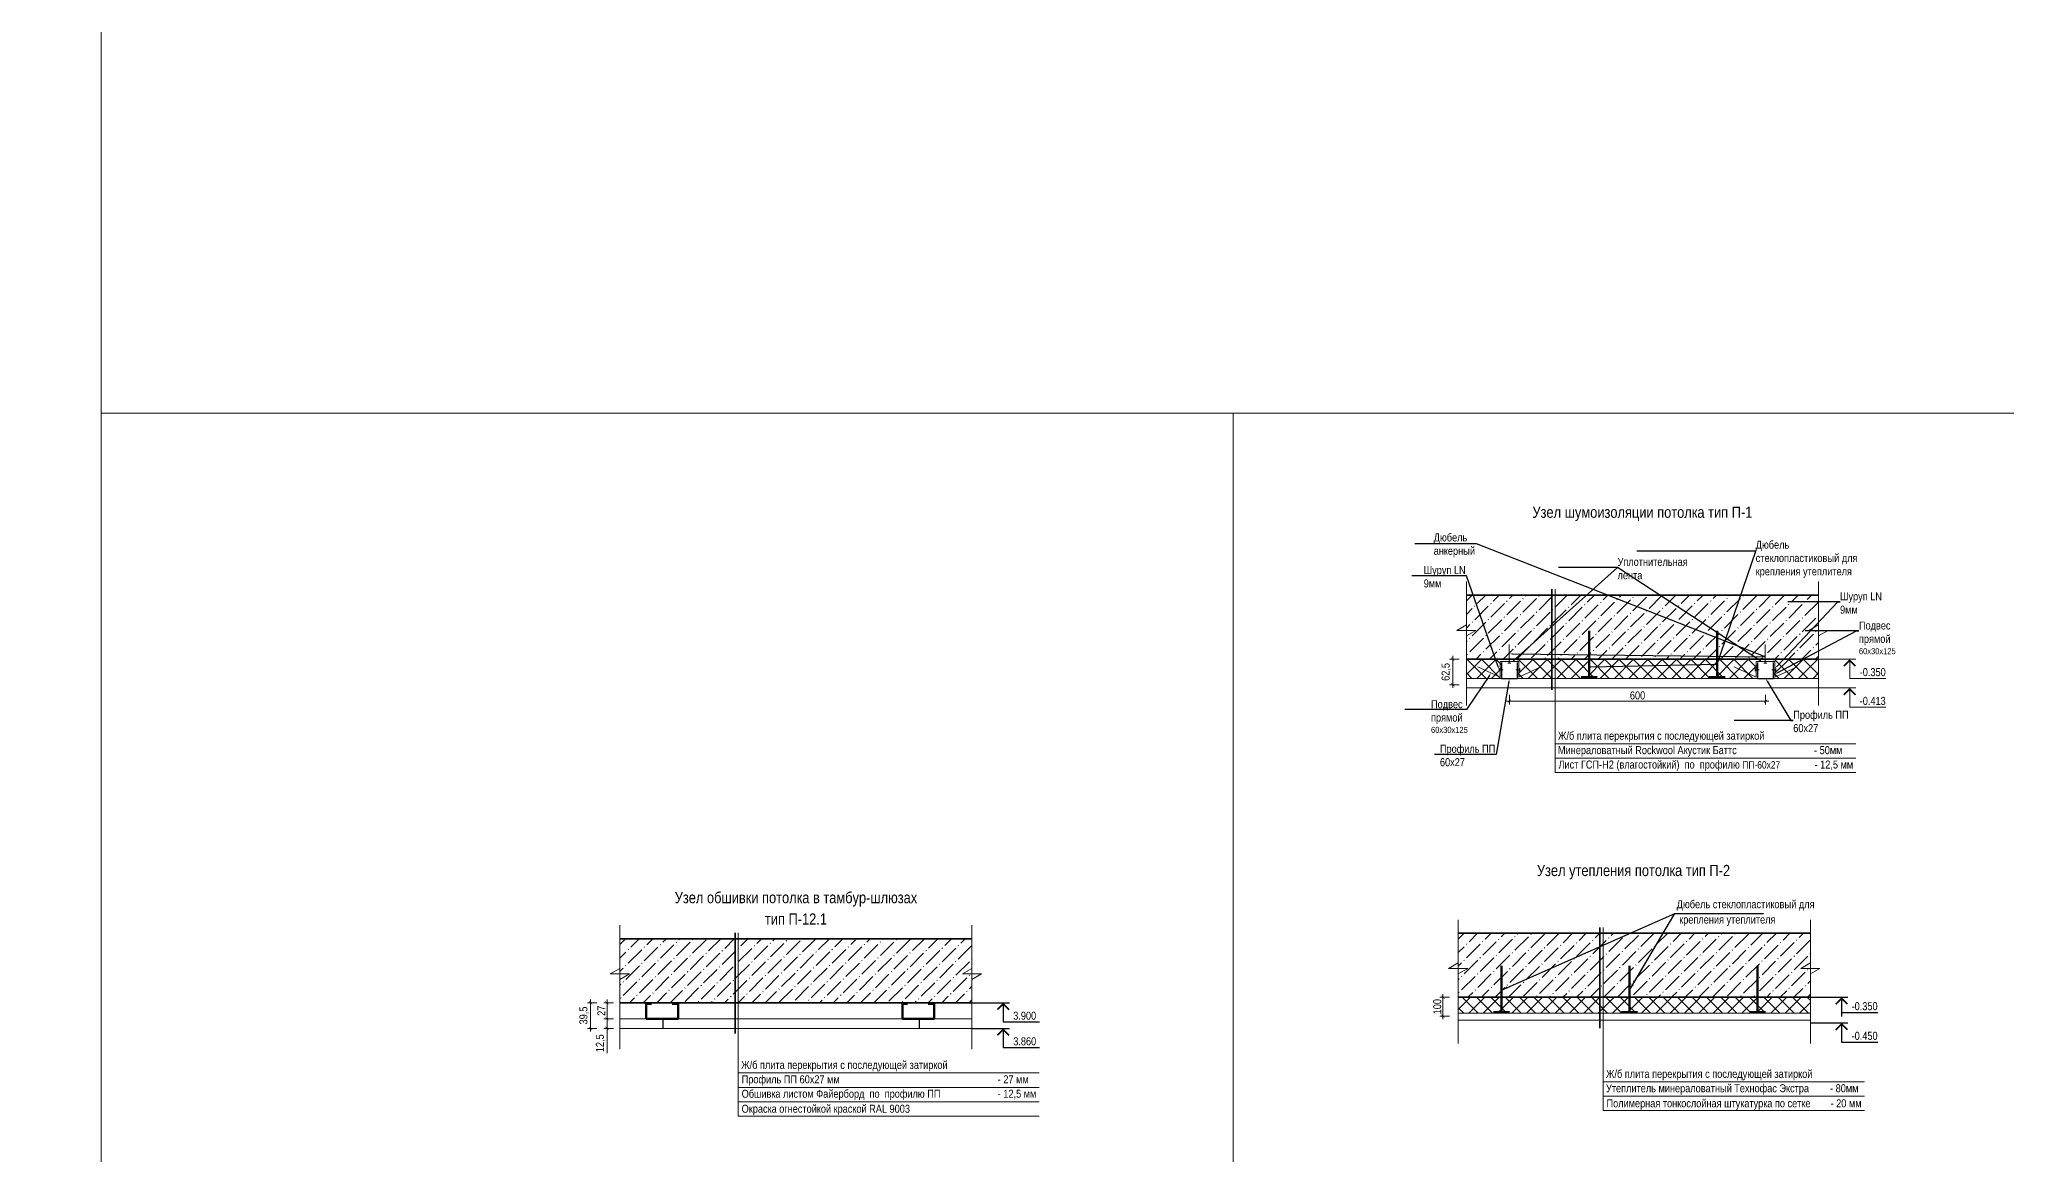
# Model space of a CAD drawing. Header units: millimetres. Extents: x -328335 to 1213373, y -208171 to 164144.
# Drawn here: x -134146 to -72686, y -169631 to -134779 of the extents above; entities that cross this region are included whole.
import ezdxf
from ezdxf import colors
from ezdxf.entities.mleader import LeaderData, LeaderLine
from ezdxf.math import Vec2, Vec3

# ---------------------------------------------------------------- set-up
doc = ezdxf.new("R2010")
doc.units = ezdxf.units.MM
doc.header["$LTSCALE"] = 0.5
doc.layers.get('Defpoints').update_dxf_attribs({"color": 140})
for name, color, linetype, lineweight in [('0.25', 1, 'Continuous', 25), ('АИ_Текст', 7, 'Continuous', 13), ('АР_Отметка', 7, 'Continuous', 5), ('АР_Стены ГКЛ', 1, 'Continuous', 15), ('АР_Стены ЖБ', 7, 'Continuous', 40), ('АР_Текст', 7, 'Continuous', 5), ('АР_Тонкая', 254, 'Continuous', 5), ('АР_Штриховка', 8, 'Continuous', 0), ('КМ_конструкции', 5, 'Continuous', 5), ('РД_Оси_размер', 8, 'Continuous', 0)]:
    doc.layers.add(name, color=color, linetype=linetype, lineweight=lineweight)
doc.layers.add('АР_Делит', color=120, linetype='Continuous', lineweight=0, plot=False)
doc.styles.add('style1', font='ARIALN.TTF')
doc.dimstyles.new('1-50', dxfattribs={"dimscale": 40, "dimtxt": 2.5, "dimasz": 2, "dimexe": 1.25, "dimexo": 0.625, "dimtad": 1, "dimdec": 0, "dimtxsty": 'style1', "dimblk": 'OBLIQUE', "dimcen": 2.5, "dimadec": 0, "dimazin": 1, "dimtfac": 1, "dimtdec": 0, "dimtmove": 0, "dimatfit": 3, "dimfxl": 1, "dimarcsym": 0})
doc.dimstyles.new('Dim100_ареал', dxfattribs={"dimscale": 100, "dimtxt": 2.5, "dimasz": 1, "dimexe": 1, "dimexo": 1, "dimgap": 0.5, "dimtad": 1, "dimzin": 12, "dimdsep": 46, "dimtxsty": 'style1', "dimblk": 'ARCHTICK', "dimcen": 1, "dimdle": 1, "dimaunit": 1, "dimadec": 0, "dimazin": 3, "dimtfac": 1, "dimtmove": 1, "dimatfit": 3, "dimldrblk": 'OPEN30', "dimfxl": 2, "dimfxlon": 1, "dimtolj": 1, "dimtzin": 0, "dimlwd": 5, "dimlwe": 5, "dimarcsym": 0})

# ---------------------------------------------------------------- blocks, each defined once
blk = doc.blocks.new('_ArchTick')
at = {"color": 0, "linetype": 'ByBlock', "const_width": 0.15}
blk.add_lwpolyline([(-0.5, -0.5), (0.5, 0.5)], dxfattribs=at)
blk = doc.blocks.new('*D140')
at = {"layer": 'Defpoints', "color": 0, "transparency": 16777216}
for p in [(-89565, -154147), (-89989, -154947), (-89565, -154947)]:
    blk.add_point(p, dxfattribs=at)
at = {"layer": 'РД_Оси_размер', "color": 0, "lineweight": 5, "transparency": 16777216}
for p, q in [((-89789, -154147), (-90089, -154147)), ((-89989, -154047), (-89989, -155047)), ((-89789, -154947), (-90089, -154947))]:
    blk.add_line(p, q, dxfattribs=at)
at = {"layer": 'РД_Оси_размер', "color": 0, "lineweight": 5, "transparency": 16777216, "xscale": 100, "yscale": 100, "zscale": 100}
for p, rotation in [((-89989, -154147), 90), ((-89989, -154947), 270)]:
    blk.add_blockref('_ArchTick', p, dxfattribs=dict(at, rotation=rotation))
at = {"layer": 'РД_Оси_размер', "color": 0, "transparency": 16777216, "insert": (-90190, -154547), "char_height": 250, "attachment_point": 5, "rotation": 90, "style": 'style1'}
blk.add_mtext('\\A1;62,5', dxfattribs=at)
blk = doc.blocks.new('_Open30')
at = {"color": 0, "linetype": 'ByBlock', "lineweight": -2}
for p, q in [((-1, 0.27), (0, 0)), ((0, 0), (-1, -0.27)), ((0, 0), (-1, 0))]:
    blk.add_line(p, q, dxfattribs=at)
blk = doc.blocks.new('*D141')
at = {"layer": 'Defpoints', "color": 0, "transparency": 16777216}
for p in [(-89819, -164713), (-90296, -165302), (-89819, -165302)]:
    blk.add_point(p, dxfattribs=at)
at = {"layer": 'РД_Оси_размер', "color": 0, "lineweight": 5, "transparency": 16777216}
for p, q in [((-90096, -164713), (-90396, -164713)), ((-90296, -164613), (-90296, -165402)), ((-90096, -165302), (-90396, -165302))]:
    blk.add_line(p, q, dxfattribs=at)
at = {"layer": 'РД_Оси_размер', "color": 0, "lineweight": 5, "transparency": 16777216, "xscale": 100, "yscale": 100, "zscale": 100}
for p, rotation in [((-90296, -164713), 90), ((-90296, -165302), 270)]:
    blk.add_blockref('_ArchTick', p, dxfattribs=dict(at, rotation=rotation))
at = {"layer": 'РД_Оси_размер', "color": 0, "transparency": 16777216, "insert": (-90473, -165007), "char_height": 250, "attachment_point": 5, "rotation": 90, "style": 'style1'}
blk.add_mtext('\\A1;100', dxfattribs=at)
blk = doc.blocks.new('_Oblique')
at = {"color": 0, "linetype": 'ByBlock', "lineweight": -2}
blk.add_line((-0.5, -0.5), (0.5, 0.5), dxfattribs=at)
blk = doc.blocks.new('_Dot')
at = {"color": 0, "linetype": 'ByBlock', "lineweight": -2}
blk.add_line((-0.5, 0), (-1, 0), dxfattribs=at)
at = {"color": 0, "linetype": 'ByBlock', "const_width": 0.5}
blk.add_lwpolyline([(-0.25, 0, 1), (0.25, 0, 1)], format="xyb", close=True, dxfattribs=at)
blk = doc.blocks.new('*D147')
at = {"layer": 'Defpoints', "color": 0, "transparency": 16777216}
for p in [(-88218, -154747), (-80218, -154747), (-80218, -155460)]:
    blk.add_point(p, dxfattribs=at)
at = {"layer": 'РД_Оси_размер', "color": 0, "lineweight": 5, "transparency": 16777216}
for p, q in [((-88318, -155460), (-80118, -155460)), ((-88218, -155260), (-88218, -155560)), ((-80218, -155260), (-80218, -155560))]:
    blk.add_line(p, q, dxfattribs=at)
at = {"layer": 'РД_Оси_размер', "color": 0, "lineweight": 5, "transparency": 16777216, "xscale": 100, "yscale": 100, "zscale": 100, "rotation": 180}
blk.add_blockref('_ArchTick', (-88218, -155460), dxfattribs=at)
at = {"layer": 'РД_Оси_размер', "color": 0, "lineweight": 5, "transparency": 16777216, "xscale": 100, "yscale": 100, "zscale": 100}
blk.add_blockref('_ArchTick', (-80218, -155460), dxfattribs=at)
at = {"layer": 'РД_Оси_размер', "color": 0, "transparency": 16777216, "insert": (-84218, -155282), "char_height": 250, "attachment_point": 5, "style": 'style1'}
blk.add_mtext('\\A1;600', dxfattribs=at)
blk = doc.blocks.new('*D178')
at = {"layer": 'Defpoints', "color": 0, "transparency": 16777216}
for p in [(-116010, -164884), (-116412, -165384), (-116010, -165384)]:
    blk.add_point(p, dxfattribs=at)
at = {"layer": 'РД_Оси_размер', "color": 0, "lineweight": 5, "transparency": 16777216}
for p, q in [((-116212, -164884), (-116512, -164884)), ((-116412, -164784), (-116412, -165484)), ((-116212, -165384), (-116512, -165384))]:
    blk.add_line(p, q, dxfattribs=at)
at = {"layer": 'РД_Оси_размер', "color": 0, "lineweight": 5, "transparency": 16777216, "xscale": 100, "yscale": 100, "zscale": 100}
for p, rotation in [((-116412, -164884), 90), ((-116412, -165384), 270)]:
    blk.add_blockref('_ArchTick', p, dxfattribs=dict(at, rotation=rotation))
at = {"layer": 'РД_Оси_размер', "color": 0, "transparency": 16777216, "insert": (-116588, -165134), "char_height": 250, "attachment_point": 5, "rotation": 90, "style": 'style1'}
blk.add_mtext('\\A1;27', dxfattribs=at)
blk = doc.blocks.new('*D179')
at = {"layer": 'Defpoints', "color": 0, "transparency": 16777216}
for p in [(-116412, -165684), (-116010, -165384), (-116010, -165684)]:
    blk.add_point(p, dxfattribs=at)
at = {"layer": 'РД_Оси_размер', "color": 0, "lineweight": 5, "transparency": 16777216}
for p, q in [((-116412, -165284), (-116412, -165784)), ((-116212, -165384), (-116512, -165384)), ((-116212, -165684), (-116512, -165684)), ((-116412, -166457), (-116412, -165684))]:
    blk.add_line(p, q, dxfattribs=at)
at = {"layer": 'РД_Оси_размер', "color": 0, "lineweight": 5, "transparency": 16777216, "xscale": 100, "yscale": 100, "zscale": 100}
for p, rotation in [((-116412, -165384), 90), ((-116412, -165684), 270)]:
    blk.add_blockref('_ArchTick', p, dxfattribs=dict(at, rotation=rotation))
at = {"layer": 'РД_Оси_размер', "color": 0, "transparency": 16777216, "insert": (-116612, -166150), "char_height": 250, "attachment_point": 5, "rotation": 90, "style": 'style1'}
blk.add_mtext('\\A1;12,5', dxfattribs=at)
blk = doc.blocks.new('*D180')
at = {"layer": 'Defpoints', "color": 0, "transparency": 16777216}
for p in [(-116925, -164884), (-116010, -164884), (-116010, -165684)]:
    blk.add_point(p, dxfattribs=at)
at = {"layer": 'РД_Оси_размер', "color": 0, "lineweight": 5, "transparency": 16777216}
for p, q in [((-116725, -164884), (-117025, -164884)), ((-116925, -165784), (-116925, -164784)), ((-116725, -165684), (-117025, -165684))]:
    blk.add_line(p, q, dxfattribs=at)
at = {"layer": 'РД_Оси_размер', "color": 0, "lineweight": 5, "transparency": 16777216, "xscale": 100, "yscale": 100, "zscale": 100}
for p, rotation in [((-116925, -164884), 90), ((-116925, -165684), 270)]:
    blk.add_blockref('_ArchTick', p, dxfattribs=dict(at, rotation=rotation))
at = {"layer": 'РД_Оси_размер', "color": 0, "transparency": 16777216, "insert": (-117126, -165284), "char_height": 250, "attachment_point": 5, "rotation": 90, "style": 'style1'}
blk.add_mtext('\\A1;39,5', dxfattribs=at)

msp = doc.modelspace()

# ---------------------------------------------------------------- hatches: boundary and pattern name
at = {"layer": 'АР_Штриховка', "lineweight": 0}
h = msp.add_hatch(dxfattribs=at)
h.set_pattern_fill('FP_5', color=256, scale=10, style=0, pattern_type=2)
h.set_pattern_definition([(45, (-99641.15, -178526.06), (77.7817, 502.0458), [600, -100, 20, -100])])
h.paths.add_polyline_path([(-78564.937, -154147.436), (-78564.937, -152147.436), (-89564.937, -152147.436), (-89564.937, -154147.436)], flags=0)
h = msp.add_hatch(dxfattribs=at)
h.set_pattern_fill('FP_6', color=256, scale=10, style=0, pattern_type=2)
h.set_pattern_definition([(45, (-99641.15, -178626.06), (-224.5064, 224.5064), []), (135, (-99641.15, -178626.06), (-224.5064, -224.5064), [])])
h.paths.add_polyline_path([(-88471.102, -154747.436), (-88471.102, -154147.436), (-89564.937, -154147.436), (-89564.937, -154747.436)])
h = msp.add_hatch(dxfattribs=at)
h.set_pattern_fill('FP_6', color=256, scale=10, style=0, pattern_type=2)
h.set_pattern_definition([(45, (-98041.15, -178626.06), (-224.5064, 224.5064), []), (135, (-98041.15, -178626.06), (-224.5064, -224.5064), [])])
h.paths.add_polyline_path([(-80471.102, -154747.436), (-80471.102, -154147.436), (-87964.937, -154147.436), (-87964.937, -154747.436)])
h = msp.add_hatch(dxfattribs=at)
h.set_pattern_fill('FP_6', color=256, scale=10, style=0, pattern_type=2)
h.set_pattern_definition([(45, (-90041.15, -178626.06), (-224.5064, 224.5064), []), (135, (-90041.15, -178626.06), (-224.5064, -224.5064), [])])
h.paths.add_polyline_path([(-78564.937, -154747.436), (-78564.937, -154147.436), (-79964.937, -154147.436), (-79964.937, -154747.436)])
h = msp.add_hatch(dxfattribs=at)
h.set_pattern_fill('FP_5', color=256, scale=10, style=0, pattern_type=2)
h.set_pattern_definition([(45, (-99894.83, -189091.25), (77.7817, 502.0458), [600, -100, 20, -100])])
h.paths.add_polyline_path([(-78818.613, -164712.624), (-78818.613, -162712.624), (-89818.613, -162712.624), (-89818.613, -164712.624)], flags=0)
h = msp.add_hatch(dxfattribs=at)
h.set_pattern_fill('FP_5', color=256, scale=10, style=0, pattern_type=2)
h.set_pattern_definition([(45, (-126086.38, -189262.77), (77.7817, 502.0458), [600, -100, 20, -100])])
h.paths.add_polyline_path([(-105010.163, -164884.141), (-105010.163, -162884.141), (-116010.163, -162884.141), (-116010.163, -164884.141)], flags=0)
h = msp.add_hatch(dxfattribs=at)
h.set_pattern_fill('FP_6', color=256, scale=10, style=0, pattern_type=2)
h.set_pattern_definition([(45, (-99894.83, -189091.25), (-224.5064, 224.5064), []), (135, (-99894.83, -189091.25), (-224.5064, -224.5064), [])])
h.paths.add_polyline_path([(-78818.613, -165212.624), (-78818.613, -164712.624), (-89818.613, -164712.624), (-89818.613, -165212.624)])

# ---------------------------------------------------------------- linework, layer by layer
for p, q in [((-114663.246, -165384.141), (-114663.246, -165684.141)), ((-106663.246, -165384.141), (-106663.246, -165684.141))]:
    msp.add_line(p, q)
at = {"lineweight": 13}
for points in [[(-89203.524, -154389.839), (-88511.687, -154705.617), (-88511.687, -154222.491), (-87925.592, -154222.491), (-87925.592, -154705.617), (-87233.756, -154389.839)], [(-81203.524, -154389.839), (-80511.687, -154705.617), (-80511.687, -154222.491), (-79925.592, -154222.491), (-79925.592, -154705.617), (-79233.756, -154389.839)]]:
    msp.add_lwpolyline(points, dxfattribs=at)
at = {"lineweight": 15}
for points in [[(-88225.79, -154271.845), (-88225.79, -153694.684)], [(-80225.79, -154271.845), (-80225.79, -153694.684)], [(-88538.504, -154526.252), (-88538.504, -154435.063)], [(-88538.504, -154480.657), (-88418.309, -154480.657)], [(-88180.195, -154271.845), (-88271.384, -154271.845)], [(-87897.535, -154480.657), (-88017.73, -154480.657)], [(-87897.535, -154526.252), (-87897.535, -154435.063)], [(-80538.504, -154526.252), (-80538.504, -154435.063)], [(-80538.504, -154480.657), (-80418.309, -154480.657)], [(-80180.195, -154271.845), (-80271.384, -154271.845)], [(-79897.535, -154480.657), (-80017.73, -154480.657)], [(-79897.535, -154526.252), (-79897.535, -154435.063)]]:
    msp.add_lwpolyline(points, dxfattribs=at)
at = {"layer": '0.25', "color": 0}
for p, q in [((-78818.613, -164712.624), (-77646.34, -164712.624)), ((-77842.368, -164712.624), (-77842.368, -165312.624)), ((-105010.163, -164884.141), (-103837.89, -164884.141)), ((-104033.918, -164884.141), (-104033.918, -165484.141)), ((-77842.368, -165186.307), (-76713.071, -165186.307)), ((-105010.163, -165684.141), (-103837.89, -165684.141)), ((-104033.918, -165484.141), (-102904.621, -165484.141)), ((-104033.918, -165684.141), (-104033.918, -166284.141)), ((-78818.613, -165512.624), (-77646.34, -165512.624)), ((-77842.368, -165512.624), (-77842.368, -166112.624)), ((-104033.918, -166284.141), (-102904.621, -166284.141)), ((-77842.368, -166112.624), (-76713.071, -166112.624))]:
    msp.add_line(p, q, dxfattribs=at)
at = {"layer": '0.25', "color": 0, "const_width": 50}
for points in [[(-77660.046, -164930.301), (-77842.368, -164747.979), (-78024.691, -164930.301)], [(-103851.596, -165101.818), (-104033.918, -164919.496), (-104216.241, -165101.818)], [(-103851.596, -165901.818), (-104033.918, -165719.496), (-104216.241, -165901.818)], [(-77660.046, -165730.301), (-77842.368, -165547.979), (-78024.691, -165730.301)]]:
    msp.add_lwpolyline(points, dxfattribs=at)
at = {"layer": 'АР_Делит'}
for p, q in [((17638.048, -146463.668), (-132213.713, -146463.668)), ((-96852.427, -146463.668), (-96852.427, -205994.742))]:
    msp.add_line(p, q, dxfattribs=at)
msp.add_lwpolyline([(-132213.713, -64293.844), (-257380.551, -64293.844), (-257380.551, -201096.039), (-132213.713, -201096.039)], close=True, dxfattribs=at)
at = {"layer": 'АР_Делит', "lineweight": 0}
msp.add_lwpolyline([(-132213.713, -64293.844), (228906.764, -64293.844), (228906.764, -205994.742), (-132213.713, -205994.742)], close=True, dxfattribs=at)
at = {"layer": 'АР_Отметка', "color": 0}
for p, q in [((-78564.937, -154147.436), (-77392.664, -154147.436)), ((-77588.692, -154147.436), (-77588.692, -154747.436)), ((-77588.692, -154747.436), (-76459.395, -154747.436)), ((-78564.937, -155047.436), (-77392.664, -155047.436)), ((-77588.692, -155047.436), (-77588.692, -155647.436)), ((-77588.692, -155647.436), (-76459.395, -155647.436))]:
    msp.add_line(p, q, dxfattribs=at)
at = {"layer": 'АР_Отметка', "color": 0, "const_width": 50}
for points in [[(-77406.37, -154365.114), (-77588.692, -154182.792), (-77771.014, -154365.114)], [(-77406.37, -155265.114), (-77588.692, -155082.792), (-77771.014, -155265.114)]]:
    msp.add_lwpolyline(points, dxfattribs=at)
at = {"layer": 'АР_Стены ГКЛ'}
for points in [[(-89564.937, -154747.436), (-78564.937, -154747.436), (-78564.937, -155047.436), (-89564.937, -155047.436)], [(-89818.613, -165212.624), (-78818.613, -165212.624), (-78818.613, -165433.813), (-89818.613, -165433.813)], [(-116010.163, -165384.141), (-105010.163, -165384.141), (-105010.163, -165684.141), (-116010.163, -165684.141)]]:
    msp.add_lwpolyline(points, close=True, dxfattribs=at)
at = {"layer": 'АР_Стены ЖБ', "lineweight": 35}
for p, q in [((-89564.937, -152147.436), (-78564.937, -152147.436)), ((-89564.937, -154147.436), (-78564.937, -154147.436)), ((-89818.613, -162712.624), (-78818.613, -162712.624)), ((-116010.163, -162884.141), (-105010.163, -162884.141)), ((-89818.613, -164712.624), (-78818.613, -164712.624)), ((-116010.163, -164884.141), (-105010.163, -164884.141))]:
    msp.add_line(p, q, dxfattribs=at)
at = {"layer": 'АР_Текст', "lineweight": 35}
for points in [[(-86891.354, -155109.415), (-86891.354, -151965.415)], [(-112409.195, -165846.12), (-112409.195, -162702.12)], [(-85391.02, -165674.603), (-85391.02, -162530.603)]]:
    msp.add_lwpolyline(points, dxfattribs=at)
at = {"layer": 'АР_Текст', "ltscale": 0.5}
for points in [[(-86792.862, -157691.415), (-86792.862, -151965.415)], [(-77400.999, -156791.415), (-86792.862, -156791.415)], [(-77400.999, -157241.415), (-86792.862, -157241.415)], [(-77400.999, -157691.415), (-86792.862, -157691.415)], [(-112310.702, -168428.12), (-112310.702, -162702.12)], [(-85292.528, -168256.603), (-85292.528, -162530.603)], [(-102913.694, -167078.12), (-112310.702, -167078.12)], [(-102913.694, -167528.12), (-112310.702, -167528.12)], [(-77128.472, -167356.603), (-85292.528, -167356.603)], [(-102913.694, -167978.12), (-112310.702, -167978.12)], [(-77128.472, -167806.603), (-85292.528, -167806.603)], [(-77128.472, -168256.603), (-85292.528, -168256.603)], [(-102913.694, -168428.12), (-112310.702, -168428.12)]]:
    msp.add_lwpolyline(points, dxfattribs=at)
at = {"layer": 'АР_Тонкая'}
for p, q in [((-89564.937, -154247.436), (-89564.937, -154747.436)), ((-78564.937, -154747.436), (-78564.937, -154247.436)), ((-89564.937, -154747.436), (-78564.937, -154747.436)), ((-89818.613, -164712.624), (-89818.613, -165212.624)), ((-78818.613, -165212.624), (-78818.613, -164712.624)), ((-116010.163, -164884.141), (-116010.163, -165384.141)), ((-105010.163, -165384.141), (-105010.163, -164884.141)), ((-89818.613, -165212.624), (-78818.613, -165212.624)), ((-116010.163, -165384.141), (-105010.163, -165384.141))]:
    msp.add_line(p, q, dxfattribs=at)
for points in [[(-89564.937, -151724.231), (-89564.937, -153074.231), (-89864.937, -153247.436), (-89264.937, -153247.436), (-89564.937, -153420.642), (-89564.937, -155597.436)], [(-78564.937, -151724.231), (-78564.937, -153074.231), (-78864.937, -153247.436), (-78264.937, -153247.436), (-78564.937, -153420.642), (-78564.937, -155597.436)], [(-116010.163, -162460.936), (-116010.163, -163810.936), (-116310.163, -163984.141), (-115710.163, -163984.141), (-116010.163, -164157.346), (-116010.163, -166334.141)], [(-105010.163, -162460.936), (-105010.163, -163810.936), (-105310.163, -163984.141), (-104710.163, -163984.141), (-105010.163, -164157.346), (-105010.163, -166334.141)], [(-89818.613, -162289.419), (-89818.613, -163639.419), (-90118.613, -163812.624), (-89518.613, -163812.624), (-89818.613, -163985.829), (-89818.613, -166162.624)], [(-78818.613, -162289.419), (-78818.613, -163639.419), (-79118.613, -163812.624), (-78518.613, -163812.624), (-78818.613, -163985.829), (-78818.613, -166162.624)]]:
    msp.add_lwpolyline(points, dxfattribs=at)
for points in [[(-78564.937, -154147.436), (-78564.937, -152147.436), (-89564.937, -152147.436), (-89564.937, -154147.436)], [(-78818.613, -164712.624), (-78818.613, -162712.624), (-89818.613, -162712.624), (-89818.613, -164712.624)], [(-105010.163, -164884.141), (-105010.163, -162884.141), (-116010.163, -162884.141), (-116010.163, -164884.141)]]:
    msp.add_lwpolyline(points, close=True, dxfattribs=at)
at = {"layer": 'КМ_конструкции', "lineweight": 50}
for p, q in [((-85730.756, -154708.679), (-85730.756, -153258.679)), ((-81730.756, -154708.679), (-81730.756, -153258.679)), ((-88468.613, -165179.609), (-88468.613, -163729.609)), ((-84468.613, -165179.609), (-84468.613, -163729.609)), ((-80468.613, -165179.609), (-80468.613, -163729.609))]:
    msp.add_line(p, q, dxfattribs=at)
at = {"layer": 'КМ_конструкции', "lineweight": 70}
for p, q in [((-85980.756, -154708.679), (-85480.756, -154708.679)), ((-81980.756, -154708.679), (-81480.756, -154708.679)), ((-88718.613, -165179.609), (-88218.613, -165179.609)), ((-84718.613, -165179.609), (-84218.613, -165179.609)), ((-80718.613, -165179.609), (-80218.613, -165179.609))]:
    msp.add_line(p, q, dxfattribs=at)
at = {"layer": 'КМ_конструкции', "lineweight": 30}
for points in [[(-88471.102, -154247.436), (-88471.102, -154747.436), (-87964.937, -154747.436), (-87964.937, -154247.436)], [(-80471.102, -154247.436), (-80471.102, -154747.436), (-79964.937, -154747.436), (-79964.937, -154247.436)]]:
    msp.add_lwpolyline(points, dxfattribs=at)
at = {"layer": 'КМ_конструкции', "lineweight": 70}
for points in [[(-115026.645, -164913.708), (-115184.193, -164913.708), (-115184.193, -165384.141), (-114191.65, -165384.141), (-114191.65, -164914.274), (-114380.745, -164914.274)], [(-107026.645, -164913.708), (-107184.193, -164913.708), (-107184.193, -165384.141), (-106191.65, -165384.141), (-106191.65, -164914.274), (-106380.745, -164914.274)]]:
    msp.add_lwpolyline(points, dxfattribs=at)

# ---------------------------------------------------------------- texts
at = {"layer": '0.25', "color": 0, "char_height": 250, "width": 16419.73819, "attachment_point": 1, "line_spacing_factor": 1.149209, "style": 'style1'}
for s, insert in [('3.900', (-103721.14, -165164.12)), ('-0.350', (-77529.59, -164866.286)), ('-0.450', (-77529.59, -165792.603)), ('3.860', (-103721.14, -165964.12))]:
    msp.add_mtext(s, dxfattribs=dict(at, insert=insert))
at = {"layer": 'АР_Отметка', "color": 0, "char_height": 250, "width": 16419.73819, "attachment_point": 1, "line_spacing_factor": 1.149209, "style": 'style1'}
for s, insert in [('-0.350', (-77275.913, -154427.415)), ('-0.413', (-77275.913, -155327.415))]:
    msp.add_mtext(s, dxfattribs=dict(at, insert=insert))
at = {"layer": 'АР_Текст', "color": 0, "char_height": 350, "attachment_point": 5, "line_spacing_factor": 1.149209, "style": 'style1'}
for s, insert, width in [('\\pxqc;Узел шумоизоляции потолка тип П-1', (-84066.034, -149608.11), 10969.16056), ('\\pxqc;Узел утепления потолка тип П-2', (-84344.366, -160803.269), 10993.98671), ('\\pxqc;Узел обшивки потолка в тамбур-шлюзах \\Pтип П-12.1', (-110508.583, -161933.723), 11022.58356)]:
    msp.add_mtext(s, dxfattribs=dict(at, insert=insert, width=width))
at = {"layer": 'АР_Текст', "char_height": 250, "style": 'style1'}
for s, width, heights, insert, attachment_point in [('\\pxt26;Ж/б плита перекрытия с последующей затиркой            ', 8533.01503, [0], (-86702.862, -156741.415), 7), ('Лист ГСП-Н2 (влагостойкий)  по  профилю {\\H0.91667x;ПП-60х27}          ^I- 12,5 мм', 12527.77177, [0], (-86687.097, -157641.089), 7), ('\\pxt26;Ж/б плита перекрытия с последующей затиркой             ', 8533.01503, [889.758], (-112220.702, -167028.12), 7), ('Профиль ПП 60х27 мм^I^I^I^I^I- 27 мм', 12527.77177, [0], (-112204.937, -167477.793), 7), ('\\pxt26;Ж/б плита перекрытия с последующей затиркой             ', 8533.01503, [0], (-85202.528, -167306.603), 7), ('Обшивка листом Файерборд  по  профилю ПП^I^I- 12,5 мм', 10021.75912, [0], (-112204.937, -167927.793), 7), ('Окраска огнестойкой краской RAL 9003^I^I^I^I^I', 9998.54423, [1196.282], (-112204.937, -168071.043), 1), ('Полимерная тонкослойная штукатурка по сетке^I- 20 мм', 11986.6175, [0], (-85186.763, -168226.525), 7)]:
    msp.add_mtext_dynamic_manual_height_columns(s, width=width, gutter_width=1250, heights=heights, dxfattribs=dict(at, insert=insert, attachment_point=attachment_point))
at = {"layer": 'АР_Текст', "char_height": 250, "width": 19248.03006, "attachment_point": 7, "style": 'style1'}
for s, insert in [('Минераловатный Rockwool Акустик Баттс ^I^I^I- 50мм ', (-86702.862, -157191.415)), ('Утеплитель минераловатный{\\H0.91667x; \\H1.09091x;Технофас Экстра^I- 80мм}', (-85202.528, -167756.603))]:
    msp.add_mtext(s, dxfattribs=dict(at, insert=insert))
at = {"layer": 'АР_Текст', "lineweight": 25, "insert": (-82994.278, -161680.603), "char_height": 250, "width": 16419.73819, "attachment_point": 1, "line_spacing_factor": 1.149209, "style": 'style1'}
msp.add_mtext('Дюбель стеклопластиковый для\\P крепления утеплителя', dxfattribs=at)

# ---------------------------------------------------------------- dimensions: what is measured, and where the dimension line sits
at = {"layer": 'РД_Оси_размер'}
for base, p1, p2, text, picture, middle in [((-89989.499, -154947.436), (-89564.937, -154147.436), (-89564.937, -154947.436), '62,5', '*D140', (-89989.499, -154547.436)), ((-90295.681, -165302.204), (-89818.613, -164712.624), (-89818.613, -165302.204), '100', '*D141', (-90295.681, -165007.414)), ((-116412.162, -165684.141), (-116010.163, -165384.141), (-116010.163, -165684.141), '12,5', '*D179', (-116311.706, -166149.989)), ((-116412.162, -165384.141), (-116010.163, -164884.141), (-116010.163, -165384.141), '27', '*D178', (-116412.162, -165134.141))]:
    dim = msp.add_linear_dim(base=base, p1=p1, p2=p2, angle=90, text=text, dimstyle='Dim100_ареал', dxfattribs=at)
    dim.commit()
    dim.dimension.update_dxf_attribs({"geometry": picture, "text_midpoint": middle, "dimtype": 160})
dim = msp.add_linear_dim(base=(-80218.02, -155460.085), p1=(-88218.02, -154747.436), p2=(-80218.02, -154747.436), text='600', dimstyle='Dim100_ареал', dxfattribs=at)
dim.commit()
dim.dimension.update_dxf_attribs({"geometry": '*D147', "text_midpoint": (-84218.02, -155282.442)})
dim = msp.add_linear_dim(base=(-116925.361, -164884.141), p1=(-116010.163, -165684.141), p2=(-116010.163, -164884.141), angle=90, text='39,5', dimstyle='Dim100_ареал', dxfattribs=at)
dim.commit()
dim.dimension.update_dxf_attribs({"geometry": '*D180', "text_midpoint": (-117125.6, -165284.141)})

# ---------------------------------------------------------------- leaders
at = {"layer": 'АИ_Текст', "lineweight": 0}
ml = msp.add_multileader_mtext('Standard', dxfattribs=at)
ml.set_content('Дюбель анкерный', color=256, style='style1')
ml.set_leader_properties()
ml.build(insert=Vec2(0, 0))
ml.multileader.update_dxf_attribs({"text_left_attachment_type": 6, "text_right_attachment_type": 6, "dogleg_length": 0.36, "arrow_head_size": 100})
ctx = ml.context
ctx.base_point, ctx.char_height, ctx.arrow_head_size, ctx.landing_gap_size, ctx.plane_origin = Vec3(-90584.685, -150539.117), 250, 100, 0, Vec3(-18591.564, -167065.522)
ctx.left_attachment, ctx.right_attachment = 6, 6
notes = []
notes.append((ctx, [(1, (1, 1, 0), (-89248.29, -150539.117), (-1, 0), 73.094, [(0, [(-88225.79, -153983.264), (-80225.79, -154070.862)], 0, [])])]))
ctx.mtext.insert, ctx.mtext.width, ctx.mtext.defined_height, ctx.mtext.flow_direction = Vec3(-90584.685, -150219.71), 1831.10562, 363.96, 5
ml = msp.add_multileader_mtext('Standard', dxfattribs=at)
ml.set_content('Дюбель стеклопластиковый для крепления утеплителя', color=256, style='style1')
ml.set_leader_properties()
ml.set_arrow_properties(name='DOT')
ml.build(insert=Vec2(0, 0))
ml.multileader.update_dxf_attribs({"text_left_attachment_type": 6, "text_right_attachment_type": 6, "dogleg_length": 0.36, "arrow_head_size": 50})
ctx = ml.context
ctx.base_point, ctx.char_height, ctx.arrow_head_size, ctx.landing_gap_size, ctx.plane_origin = Vec3(-80525.823, -150769.871), 250, 50, 0, Vec3(-10520.046, -169530.749)
ctx.left_attachment, ctx.right_attachment = 6, 6
notes.append((ctx, [(0, (1, 1, 0), (-80526.183, -150769.871), (1, 0), 0.36, [(2, [(-85730.756, -154391.72), (-81730.756, -154308.656)], 0, [])])]))
ctx.mtext.insert, ctx.mtext.width, ctx.mtext.defined_height, ctx.mtext.flow_direction = Vec3(-80525.823, -150446.372), 3678.14435, 1091.018, 5
ml = msp.add_multileader_mtext('Standard', dxfattribs=at)
ml.set_content('Уплотнительная лента', color=256, style='style1')
ml.set_leader_properties()
ml.set_arrow_properties(name='DOT')
ml.build(insert=Vec2(0, 0))
ml.multileader.update_dxf_attribs({"text_left_attachment_type": 6, "text_right_attachment_type": 6, "dogleg_length": 0.36, "arrow_head_size": 50})
ctx = ml.context
ctx.base_point, ctx.char_height, ctx.arrow_head_size, ctx.landing_gap_size, ctx.plane_origin = Vec3(-84841.475, -151283.573), 250, 50, 0, Vec3(-14378.421, -170308.209)
ctx.left_attachment, ctx.right_attachment = 6, 6
notes.append((ctx, [(0, (1, 1, 0), (-84841.835, -151283.573), (1, 0), 0.36, [(2, [(-80385.108, -154192.159)], 0, []), (0, [(-88081.129, -154185.046)], 0, [])])]))
ctx.mtext.insert, ctx.mtext.width, ctx.mtext.defined_height, ctx.mtext.flow_direction = Vec3(-84841.475, -150983.573), 1831.10562, 1166.453, 5
ml = msp.add_multileader_mtext('Standard', dxfattribs=at)
ml.set_content('Шуруп LN\\P9мм', color=256, style='style1')
ml.set_leader_properties()
ml.build(insert=Vec2(0, 0))
ml.multileader.update_dxf_attribs({"text_left_attachment_type": 6, "text_right_attachment_type": 6, "dogleg_length": 0.36, "arrow_head_size": 100})
ctx = ml.context
ctx.base_point, ctx.char_height, ctx.arrow_head_size, ctx.landing_gap_size, ctx.plane_origin = Vec3(-90896.888, -151539.122), 250, 100, 0, Vec3(-18904.279, -167562.915)
ctx.left_attachment, ctx.right_attachment = 6, 6
notes.append((ctx, [(1, (1, 1, 0), (-89561.004, -151539.122), (-1, 0), 73.094, [(2, [(-88538.504, -154480.657)], 0, [])])]))
ctx.mtext.insert, ctx.mtext.width, ctx.mtext.defined_height, ctx.mtext.flow_direction = Vec3(-90896.888, -151239.122), 1831.10562, 363.96, 5
ml = msp.add_multileader_mtext('Standard', dxfattribs=at)
ml.set_content('Шуруп LN\\P9мм', color=256, style='style1')
ml.set_leader_properties()
ml.build(insert=Vec2(0, 0))
ml.multileader.update_dxf_attribs({"text_left_attachment_type": 6, "text_right_attachment_type": 6, "dogleg_length": 0.36, "arrow_head_size": 100})
ctx = ml.context
ctx.base_point, ctx.char_height, ctx.arrow_head_size, ctx.landing_gap_size, ctx.plane_origin = Vec3(-77890.283, -152360.728), 250, 100, 0, Vec3(-10291.367, -167517.321)
ctx.left_attachment, ctx.right_attachment = 6, 6
notes.append((ctx, [(0, (1, 1, 0), (-77963.377, -152360.728), (1, 0), 73.094, [(2, [(-79925.592, -154435.063)], 0, [])])]))
ctx.mtext.insert, ctx.mtext.width, ctx.mtext.defined_height, ctx.mtext.flow_direction = Vec3(-77890.283, -152060.728), 1831.10562, 363.96, 5
ml = msp.add_multileader_mtext('Standard', dxfattribs=at)
ml.set_content('Подвес\\Pпрямой\\P{\\H0.75x;60х30х125}', color=256, style='style1')
ml.set_leader_properties()
ml.build(insert=Vec2(0, 0))
ml.multileader.update_dxf_attribs({"text_left_attachment_type": 6, "text_right_attachment_type": 6, "dogleg_length": 0.36, "arrow_head_size": 100})
ctx = ml.context
ctx.base_point, ctx.char_height, ctx.arrow_head_size, ctx.landing_gap_size, ctx.plane_origin = Vec3(-77300.855, -153258.507), 250, 100, 0, Vec3(-10318.183, -172086.512)
ctx.left_attachment, ctx.right_attachment = 6, 6
notes.append((ctx, [(0, (1, 1, 0), (-77373.949, -153258.507), (1, 0), 73.094, [(2, [(-79925.592, -154613.666)], 0, [])])]))
ctx.mtext.insert, ctx.mtext.width, ctx.mtext.defined_height, ctx.mtext.flow_direction = Vec3(-77300.855, -152971.007), 1831.10562, 1166.453, 5
ml = msp.add_multileader_mtext('Standard', dxfattribs=at)
ml.set_content('Подвес\\Pпрямой {\\H0.75x;60х30х125}', color=256, style='style1')
ml.set_leader_properties()
ml.build(insert=Vec2(0, 0))
ml.multileader.update_dxf_attribs({"text_left_attachment_type": 6, "text_right_attachment_type": 6, "dogleg_length": 0.36, "arrow_head_size": 100})
ctx = ml.context
ctx.base_point, ctx.char_height, ctx.arrow_head_size, ctx.landing_gap_size, ctx.plane_origin = Vec3(-90668.546, -155717.541), 250, 100, 0, Vec3(-18904.279, -172086.512)
ctx.left_attachment, ctx.right_attachment = 6, 6
notes.append((ctx, [(1, (1, 1, 0), (-89561.004, -155717.541), (-1, 0), 73.094, [(2, [(-88790.03, -154578.572)], 0, [])])]))
ctx.mtext.insert, ctx.mtext.width, ctx.mtext.defined_height, ctx.mtext.flow_direction = Vec3(-90668.546, -155430.041), 1831.10562, 1166.453, 5
ml = msp.add_multileader_mtext('Standard', dxfattribs=at)
ml.set_content('Профиль ПП 60х27', color=256, style='style1')
ml.set_leader_properties()
ml.build(insert=Vec2(0, 0))
ml.multileader.update_dxf_attribs({"text_left_attachment_type": 6, "text_right_attachment_type": 6, "dogleg_length": 0.36, "arrow_head_size": 100})
ctx = ml.context
ctx.base_point, ctx.char_height, ctx.arrow_head_size, ctx.landing_gap_size, ctx.plane_origin = Vec3(-90390.526, -157124.759), 250, 100, 0, Vec3(-23880.933, -175744.552)
ctx.left_attachment, ctx.right_attachment = 6, 6
notes.append((ctx, [(1, (1, 1, 0), (-88633.087, -157124.759), (-1, 0), 73.094, [(2, [(-88218.02, -154747.436)], 0, [])])]))
ctx.mtext.insert, ctx.mtext.width, ctx.mtext.defined_height, ctx.mtext.flow_direction = Vec3(-90390.526, -156824.759), 1831.10562, 1166.453, 5
ml = msp.add_multileader_mtext('Standard', dxfattribs=at)
ml.set_content('Профиль ПП 60х27', color=256, style='style1')
ml.set_leader_properties()
ml.build(insert=Vec2(0, 0))
ml.multileader.update_dxf_attribs({"text_left_attachment_type": 6, "text_right_attachment_type": 6, "dogleg_length": 0.36, "arrow_head_size": 100})
ctx = ml.context
ctx.base_point, ctx.char_height, ctx.arrow_head_size, ctx.landing_gap_size, ctx.plane_origin = Vec3(-79352.246, -156062.263), 250, 100, 0, Vec3(-12369.574, -174890.268)
ctx.left_attachment, ctx.right_attachment = 6, 6
notes.append((ctx, [(0, (1, 1, 0), (-79425.34, -156062.263), (1, 0), 73.094, [(2, [(-80218.02, -154747.436)], 0, [])])]))
ctx.mtext.insert, ctx.mtext.width, ctx.mtext.defined_height, ctx.mtext.flow_direction = Vec3(-79352.246, -155762.263), 1831.10562, 1166.453, 5
at = {"layer": 'АР_Текст', "ltscale": 0.5}
for points in [[(-88468.613, -164487.624), (-83049.923, -162100.603), (-80279.249, -162100.603)], [(-84468.613, -164487.624), (-83049.923, -162100.603), (-82994.278, -162100.603)]]:
    msp.add_leader(points, dimstyle='1-50', override={"dimscale": 1, "dimasz": 200, "dimtad": 0}, dxfattribs=at)
for ctx, leaders in notes:
    for number, flags, end, landing, length, lines in leaders:
        leader = LeaderData()
        leader.index, (leader.has_last_leader_line, leader.has_dogleg_vector, leader.attachment_direction) = number, flags
        leader.last_leader_point, leader.dogleg_vector, leader.dogleg_length = Vec3(end), Vec3(landing), length
        for number, points, colour, breaks in lines:
            line = LeaderLine()
            line.index, line.vertices, line.color, line.breaks = number, Vec3.list(points), colors.encode_raw_color(colour), breaks
            leader.lines.append(line)
        ctx.leaders.append(leader)

doc.saveas('drawing.dxf')
